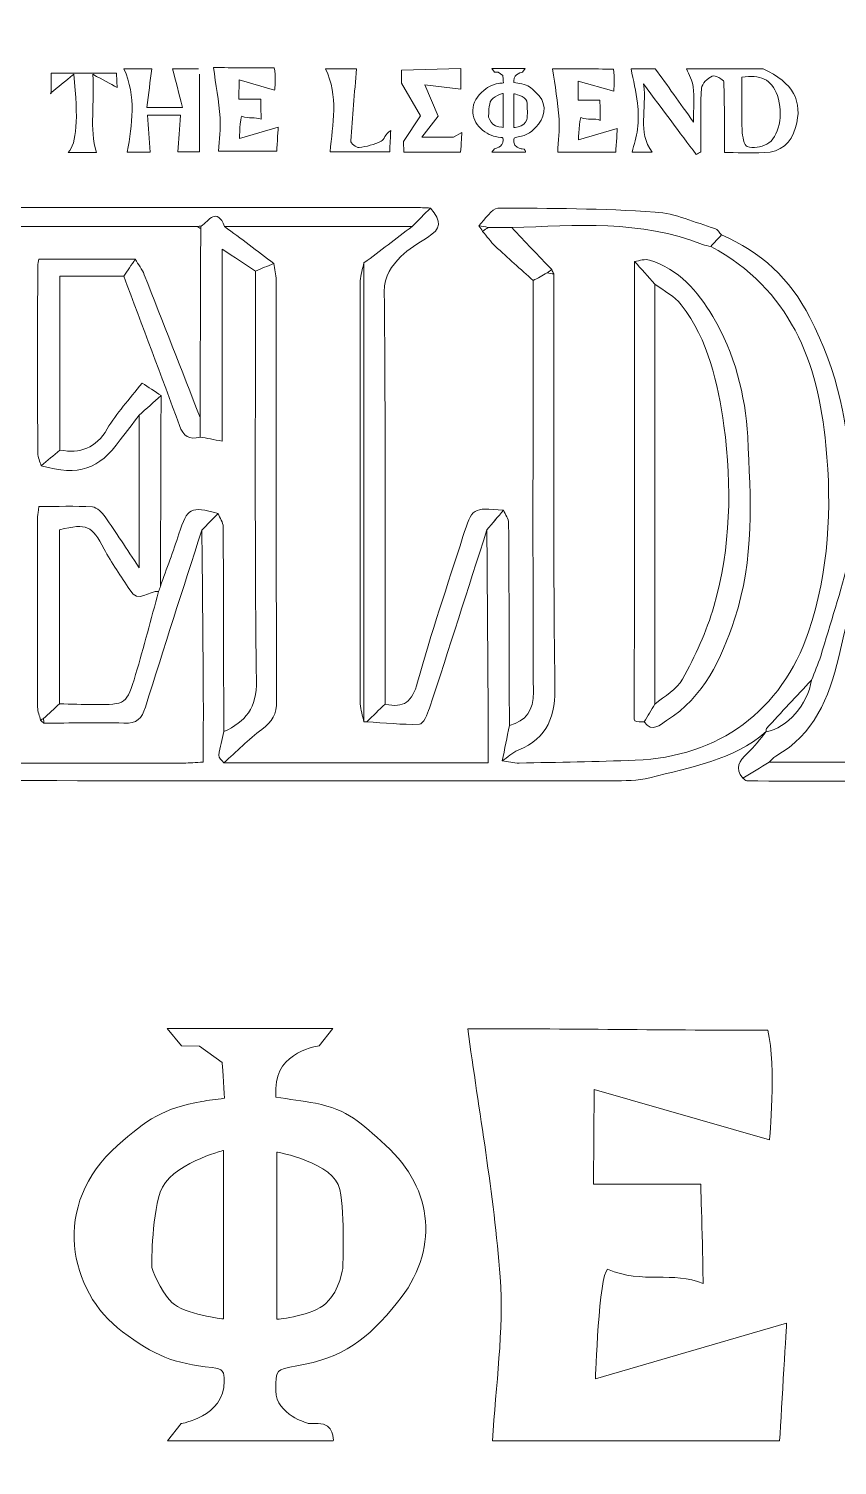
# Model space of a CAD drawing. Header units: inches. Extents: x 0 to 12, y 0 to 12.
# Drawn here: x 10.726 to 11.295, y 2.563 to 3.574 of the extents above; entities that cross this region are included whole.
import ezdxf

# ---------------------------------------------------------------- set-up
doc = ezdxf.new("R2010")
doc.units = ezdxf.units.IN
doc.header["$MEASUREMENT"] = 0

msp = doc.modelspace()

# ---------------------------------------------------------------- linework, layer by layer
at = {"color": 250, "lineweight": 0}
for centre, start, end in [((9.578, 5.3747), 284.1261, 312.9293), ((12.1701, 5.3747), 227.0707, 255.8739)]:
    msp.add_arc(centre, 1.9029, start, end, dxfattribs=at)
at = {"color": 5, "lineweight": 0}
for centre, start, end in [((9.6455, 5.2484), 284.1261, 312.9293), ((12.108, 5.2484), 227.0707, 255.8739)]:
    msp.add_arc(centre, 1.8077, start, end, dxfattribs=at)
at = {"color": 1, "lineweight": 0}
for points, knots in [([(10.7422, 3.5284), (10.7422, 3.5329), (10.7422, 3.5373), (10.7422, 3.5426), (10.7575, 3.5426), (10.7723, 3.5426), (10.7882, 3.5426), (10.7883, 3.5396), (10.7885, 3.5362), (10.7887, 3.5324), (10.7837, 3.5352), (10.7789, 3.5377), (10.7716, 3.5417), (10.7729, 3.5213), (10.7691, 3.5037), (10.7741, 3.4867), (10.7697, 3.4867), (10.7622, 3.4867), (10.7543, 3.4867), (10.7602, 3.4932), (10.7615, 3.5101), (10.7582, 3.5417), (10.7518, 3.5365), (10.7469, 3.5326), (10.742, 3.5286), (10.742, 3.5286), (10.7422, 3.5284), (10.7422, 3.5284)], [0, 0, 0, 0, 1, 1, 1, 2, 2, 2, 3, 3, 3, 4, 4, 4, 5, 5, 5, 6, 6, 6, 7, 7, 7, 8, 8, 8, 9, 9, 9, 9]), ([(10.8467, 3.5418), (10.8467, 3.5407), (10.8467, 3.5396), (10.8467, 3.5385), (10.8467, 3.5203), (10.8467, 3.5039), (10.8467, 3.4871), (10.842, 3.4871), (10.8357, 3.4871), (10.8314, 3.4871), (10.832, 3.4954), (10.8325, 3.5037), (10.8332, 3.5129), (10.8252, 3.5129), (10.8186, 3.5129), (10.8101, 3.5129), (10.8107, 3.5042), (10.8114, 3.4959), (10.812, 3.487), (10.8074, 3.487), (10.8003, 3.487), (10.7958, 3.487), (10.7992, 3.5064), (10.8022, 3.526), (10.7935, 3.5456), (10.8, 3.5456), (10.8065, 3.5456), (10.813, 3.5456), (10.8119, 3.5367), (10.8108, 3.5279), (10.8096, 3.5184), (10.8184, 3.5184), (10.825, 3.5184), (10.8347, 3.5184), (10.8321, 3.5284), (10.8299, 3.537), (10.8277, 3.5456), (10.8338, 3.5456), (10.8399, 3.5456), (10.846, 3.5456)], [0, 0, 0, 0, 1, 1, 1, 2, 2, 2, 3, 3, 3, 4, 4, 4, 5, 5, 5, 6, 6, 6, 7, 7, 7, 8, 8, 8, 9, 9, 9, 10, 10, 10, 11, 11, 11, 12, 12, 12, 13, 13, 13, 13]), ([(10.8993, 3.5462), (10.9006, 3.541), (10.8995, 3.5306), (10.8995, 3.5306), (10.8995, 3.5306), (10.8745, 3.5378), (10.8745, 3.5378), (10.8745, 3.5378), (10.8744, 3.5243), (10.8744, 3.5243), (10.8744, 3.5243), (10.8897, 3.5243), (10.8897, 3.5243), (10.8897, 3.5243), (10.89, 3.5129), (10.89, 3.5101), (10.8858, 3.5119), (10.8815, 3.51), (10.8764, 3.5122), (10.8752, 3.5114), (10.8747, 3.4966), (10.8747, 3.4966), (10.8747, 3.4966), (10.902, 3.5045), (10.902, 3.5045), (10.902, 3.5045), (10.9013, 3.4926), (10.901, 3.4877), (10.8859, 3.4877), (10.8718, 3.4877), (10.86, 3.4877), (10.8605, 3.4956), (10.8617, 3.5034), (10.8611, 3.5111), (10.8602, 3.5229), (10.8581, 3.5347), (10.8565, 3.5464), (10.8695, 3.5464), (10.8862, 3.5462), (10.8993, 3.5462)], [0, 0, 0, 0, 1, 1, 1, 2, 2, 2, 3, 3, 3, 4, 4, 4, 5, 5, 5, 6, 6, 6, 7, 7, 7, 8, 8, 8, 9, 9, 9, 10, 10, 10, 11, 11, 11, 12, 12, 12, 13, 13, 13, 13]), ([(10.9572, 3.5456), (10.9558, 3.5287), (10.9541, 3.5117), (10.9531, 3.4948), (10.953, 3.4933), (10.9571, 3.49), (10.9589, 3.4902), (10.9642, 3.4908), (10.9696, 3.4922), (10.9744, 3.4946), (10.9766, 3.4957), (10.9773, 3.4998), (10.9812, 3.5022), (10.981, 3.4975), (10.9807, 3.4927), (10.9805, 3.4872), (10.9658, 3.4872), (10.9518, 3.4872), (10.9385, 3.4872), (10.9402, 3.5065), (10.9448, 3.5264), (10.9352, 3.5456), (10.9426, 3.5456), (10.9499, 3.5456), (10.9572, 3.5456)], [0, 0, 0, 0, 1, 1, 1, 2, 2, 2, 3, 3, 3, 4, 4, 4, 5, 5, 5, 6, 6, 6, 7, 7, 7, 8, 8, 8, 8]), ([(11.0052, 3.5343), (11.0052, 3.5343), (11.0146, 3.5123), (11.0146, 3.5123), (11.0146, 3.5123), (11.0032, 3.4974), (11.0032, 3.4974), (11.0032, 3.4974), (11.0255, 3.4975), (11.0255, 3.4975), (11.0255, 3.4975), (11.0313, 3.5008), (11.0313, 3.5008), (11.0313, 3.5008), (11.0307, 3.4919), (11.0304, 3.4869), (11.0156, 3.4869), (10.9904, 3.4869), (10.9904, 3.4869), (10.9904, 3.4869), (10.9902, 3.4945), (10.9902, 3.4945), (10.9902, 3.4945), (11.0022, 3.5125), (11.0022, 3.5125), (11.0022, 3.5125), (10.9889, 3.5354), (10.9889, 3.5354), (10.9889, 3.5354), (10.9888, 3.5447), (10.9888, 3.5447), (10.9888, 3.5447), (11.0305, 3.5458), (11.0305, 3.5458), (11.0305, 3.5409), (11.0305, 3.5361), (11.0305, 3.5312), (11.0305, 3.5312), (11.0052, 3.5343), (11.0052, 3.5343)], [0, 0, 0, 0, 1, 1, 1, 2, 2, 2, 3, 3, 3, 4, 4, 4, 5, 5, 5, 6, 6, 6, 7, 7, 7, 8, 8, 8, 9, 9, 9, 10, 10, 10, 11, 11, 11, 12, 12, 12, 13, 13, 13, 13]), ([(11.0759, 3.5457), (11.0759, 3.5457), (11.074, 3.5432), (11.074, 3.5432), (11.074, 3.5432), (11.0677, 3.5424), (11.0678, 3.5371), (11.0678, 3.5367), (11.0678, 3.5364), (11.0678, 3.5359), (11.0697, 3.5356), (11.0716, 3.5353), (11.0734, 3.535), (11.0781, 3.5341), (11.0798, 3.5322), (11.0834, 3.529), (11.0904, 3.5227), (11.091, 3.5139), (11.0851, 3.5066), (11.0808, 3.5013), (11.0774, 3.4987), (11.0708, 3.4976), (11.0678, 3.497), (11.0677, 3.4971), (11.0678, 3.494), (11.0678, 3.4906), (11.0724, 3.4894), (11.0724, 3.4894), (11.0724, 3.4894), (11.0733, 3.4893), (11.0738, 3.4893), (11.0762, 3.4893), (11.076, 3.4869), (11.076, 3.4869), (11.076, 3.4869), (11.0523, 3.4869), (11.0523, 3.4869), (11.0523, 3.4869), (11.0543, 3.4893), (11.0543, 3.4893), (11.0543, 3.4893), (11.0604, 3.4902), (11.0604, 3.4954), (11.0604, 3.4967), (11.0602, 3.4972), (11.0587, 3.4973), (11.0532, 3.4979), (11.0504, 3.499), (11.0459, 3.5024), (11.0382, 3.5082), (11.0356, 3.5205), (11.0452, 3.529), (11.0493, 3.5326), (11.0518, 3.5343), (11.0572, 3.5353), (11.0582, 3.5354), (11.0592, 3.5355), (11.0605, 3.5357), (11.0604, 3.5374), (11.0601, 3.5408), (11.0601, 3.5408), (11.0601, 3.5408), (11.0569, 3.5431), (11.0569, 3.5431), (11.0569, 3.5431), (11.0543, 3.5432), (11.0543, 3.5432), (11.0543, 3.5432), (11.0523, 3.5457), (11.0523, 3.5457), (11.0523, 3.5457), (11.0759, 3.5457), (11.0759, 3.5457)], [0, 0, 0, 0, 1, 1, 1, 2, 2, 2, 3, 3, 3, 4, 4, 4, 5, 5, 5, 6, 6, 6, 7, 7, 7, 8, 8, 8, 9, 9, 9, 10, 10, 10, 11, 11, 11, 12, 12, 12, 13, 13, 13, 14, 14, 14, 15, 15, 15, 16, 16, 16, 17, 17, 17, 18, 18, 18, 19, 19, 19, 20, 20, 20, 21, 21, 21, 22, 22, 22, 23, 23, 23, 24, 24, 24, 24]), ([(11.1379, 3.5454), (11.1392, 3.5401), (11.1381, 3.5298), (11.1381, 3.5298), (11.1381, 3.5298), (11.1131, 3.5369), (11.1131, 3.5369), (11.1131, 3.5369), (11.113, 3.5235), (11.113, 3.5235), (11.113, 3.5235), (11.1284, 3.5235), (11.1284, 3.5235), (11.1284, 3.5235), (11.1287, 3.512), (11.1287, 3.5093), (11.1244, 3.5111), (11.1201, 3.5092), (11.1151, 3.5113), (11.1138, 3.5106), (11.1133, 3.4957), (11.1133, 3.4957), (11.1133, 3.4957), (11.1406, 3.5036), (11.1406, 3.5036), (11.1406, 3.5036), (11.1399, 3.4918), (11.1396, 3.4868), (11.1245, 3.4868), (11.1104, 3.4868), (11.0987, 3.4868), (11.0991, 3.4948), (11.1003, 3.5026), (11.0997, 3.5102), (11.0989, 3.5221), (11.0967, 3.5338), (11.0951, 3.5456), (11.1082, 3.5456), (11.1248, 3.5454), (11.1379, 3.5454)], [0, 0, 0, 0, 1, 1, 1, 2, 2, 2, 3, 3, 3, 4, 4, 4, 5, 5, 5, 6, 6, 6, 7, 7, 7, 8, 8, 8, 9, 9, 9, 10, 10, 10, 11, 11, 11, 12, 12, 12, 13, 13, 13, 13]), ([(11.2432, 3.5456), (11.2646, 3.5355), (11.2715, 3.523), (11.2661, 3.5042), (11.2629, 3.4932), (11.2557, 3.4869), (11.2441, 3.4866), (11.2339, 3.4864), (11.2238, 3.4866), (11.216, 3.4866), (11.216, 3.5034), (11.2162, 3.5199), (11.2156, 3.5364), (11.2155, 3.538), (11.2093, 3.5413), (11.2075, 3.5404), (11.2042, 3.5389), (11.2002, 3.5351), (11.1999, 3.5319), (11.1989, 3.5214), (11.1995, 3.5107), (11.1995, 3.5002), (11.1995, 3.4958), (11.1995, 3.4914), (11.1995, 3.4871), (11.1984, 3.4865), (11.1973, 3.4859), (11.1961, 3.4853), (11.1846, 3.5008), (11.173, 3.5163), (11.1591, 3.5349), (11.1618, 3.5168), (11.1544, 3.5011), (11.1653, 3.4869), (11.1605, 3.4869), (11.1549, 3.4869), (11.1511, 3.4869), (11.1524, 3.4923), (11.1543, 3.4976), (11.1549, 3.5031), (11.1555, 3.5091), (11.1556, 3.5154), (11.1549, 3.5214), (11.1539, 3.5295), (11.1519, 3.5375), (11.1503, 3.5456), (11.156, 3.5456), (11.1617, 3.5456), (11.1674, 3.5456), (11.1759, 3.5337), (11.1844, 3.5219), (11.1943, 3.5081), (11.1943, 3.5178), (11.1949, 3.5254), (11.1941, 3.5328), (11.1936, 3.5372), (11.191, 3.5413), (11.1894, 3.5456), (11.2073, 3.5456), (11.2252, 3.5456), (11.2432, 3.5456)], [0, 0, 0, 0, 1, 1, 1, 2, 2, 2, 3, 3, 3, 4, 4, 4, 5, 5, 5, 6, 6, 6, 7, 7, 7, 8, 8, 8, 9, 9, 9, 10, 10, 10, 11, 11, 11, 12, 12, 12, 13, 13, 13, 14, 14, 14, 15, 15, 15, 16, 16, 16, 17, 17, 17, 18, 18, 18, 19, 19, 19, 20, 20, 20, 20]), ([(11.2284, 3.5397), (11.2284, 3.527), (11.2281, 3.5145), (11.2285, 3.5021), (11.2287, 3.4981), (11.2298, 3.4917), (11.2321, 3.4909), (11.2361, 3.4895), (11.2419, 3.4904), (11.2458, 3.4925), (11.2546, 3.4971), (11.2577, 3.5136), (11.2533, 3.5268), (11.2493, 3.5384), (11.241, 3.5417), (11.2284, 3.5397)], [0, 0, 0, 0, 1, 1, 1, 2, 2, 2, 3, 3, 3, 4, 4, 4, 5, 5, 5, 5]), ([(10.742, 3.5286), (10.742, 3.5286), (10.7417, 3.5279), (10.7417, 3.5279), (10.7417, 3.5279), (10.7422, 3.5284), (10.7422, 3.5284), (10.7422, 3.5284), (10.742, 3.5286), (10.742, 3.5286)], [0, 0, 0, 0, 1, 1, 1, 2, 2, 2, 3, 3, 3, 3]), ([(11.0603, 3.5283), (11.0603, 3.5283), (11.0526, 3.5263), (11.0513, 3.5223), (11.05, 3.5183), (11.0501, 3.5116), (11.0501, 3.5116), (11.0501, 3.5116), (11.0512, 3.5083), (11.053, 3.5066), (11.0547, 3.5049), (11.0603, 3.5043), (11.0603, 3.5043), (11.0603, 3.5043), (11.0603, 3.5283), (11.0603, 3.5283)], [0, 0, 0, 0, 1, 1, 1, 2, 2, 2, 3, 3, 3, 4, 4, 4, 5, 5, 5, 5]), ([(11.0679, 3.5042), (11.0683, 3.5042), (11.0729, 3.5047), (11.0749, 3.5065), (11.077, 3.5083), (11.0773, 3.5116), (11.0773, 3.5116), (11.0773, 3.5116), (11.0776, 3.5189), (11.0769, 3.5227), (11.0761, 3.5265), (11.0679, 3.528), (11.0679, 3.528), (11.0679, 3.528), (11.0679, 3.5152), (11.0679, 3.5042)], [0, 0, 0, 0, 1, 1, 1, 2, 2, 2, 3, 3, 3, 4, 4, 4, 5, 5, 5, 5])]:
    msp.add_open_spline(points, degree=3, knots=knots, dxfattribs=at)
at = {"color": 5, "lineweight": 0}
for points, knots in [([(11.0091, 3.4476), (11.0049, 3.4433), (11.0006, 3.439), (10.9964, 3.4347), (10.9523, 3.4347), (10.9083, 3.4347), (10.8643, 3.4347), (10.8589, 3.4483), (10.8533, 3.4389), (10.8478, 3.4348), (10.8468, 3.4348), (10.8459, 3.4347), (10.8449, 3.4347), (10.7789, 3.4347), (10.7129, 3.4347), (10.647, 3.4347), (10.646, 3.4347), (10.645, 3.4347), (10.6441, 3.4347), (10.6411, 3.4359), (10.6382, 3.4371), (10.6345, 3.4387), (10.6368, 3.4421), (10.6387, 3.445), (10.6406, 3.448), (10.7598, 3.448), (10.879, 3.448), (10.9981, 3.448), (11.0018, 3.448), (11.0055, 3.4477), (11.0091, 3.4476)], [0, 0, 0, 0, 1, 1, 1, 2, 2, 2, 3, 3, 3, 4, 4, 4, 5, 5, 5, 6, 6, 6, 7, 7, 7, 8, 8, 8, 9, 9, 9, 10, 10, 10, 10]), ([(10.8989, 3.4086), (10.8946, 3.4068), (10.8903, 3.405), (10.886, 3.4032), (10.8787, 3.4081), (10.8714, 3.4129), (10.8626, 3.4187), (10.8626, 3.373), (10.8626, 3.3289), (10.8626, 3.2835), (10.8567, 3.2847), (10.8519, 3.2856), (10.847, 3.2865), (10.8471, 3.2911), (10.8471, 3.2956), (10.8471, 3.3002), (10.8472, 3.3445), (10.8473, 3.3888), (10.8475, 3.4331), (10.8476, 3.4336), (10.8477, 3.4342), (10.8478, 3.4348), (10.8533, 3.4389), (10.8589, 3.4483), (10.8643, 3.4347), (10.8758, 3.426), (10.8874, 3.4173), (10.8989, 3.4086)], [0, 0, 0, 0, 1, 1, 1, 2, 2, 2, 3, 3, 3, 4, 4, 4, 5, 5, 5, 6, 6, 6, 7, 7, 7, 8, 8, 8, 9, 9, 9, 9]), ([(11.0091, 3.4476), (11.0173, 3.4377), (11.0168, 3.4334), (11.007, 3.4268), (11.0006, 3.4226), (10.9935, 3.4189), (10.9883, 3.4135), (10.9819, 3.4068), (10.9766, 3.4002), (10.9767, 3.3887), (10.9776, 3.292), (10.9773, 3.1953), (10.9774, 3.0986), (10.973, 3.0945), (10.9687, 3.0904), (10.9643, 3.0862), (10.9637, 3.0862), (10.963, 3.0862), (10.9624, 3.0862), (10.9624, 3.1938), (10.9624, 3.3014), (10.9624, 3.409), (10.9737, 3.4175), (10.985, 3.4261), (10.9964, 3.4347), (11.0006, 3.439), (11.0049, 3.4433), (11.0091, 3.4476)], [0, 0, 0, 0, 1, 1, 1, 2, 2, 2, 3, 3, 3, 4, 4, 4, 5, 5, 5, 6, 6, 6, 7, 7, 7, 8, 8, 8, 9, 9, 9, 9]), ([(11.214, 3.4287), (11.2115, 3.426), (11.209, 3.4233), (11.2065, 3.4206), (11.2045, 3.421), (11.2025, 3.4212), (11.2006, 3.422), (11.157, 3.4393), (11.1116, 3.4355), (11.0664, 3.4338), (11.0609, 3.4339), (11.0554, 3.434), (11.0498, 3.434), (11.0477, 3.4344), (11.0455, 3.4348), (11.0433, 3.4352), (11.0477, 3.4395), (11.0521, 3.4474), (11.0565, 3.4474), (11.0934, 3.4476), (11.1305, 3.4472), (11.1673, 3.4448), (11.1815, 3.4439), (11.1954, 3.4374), (11.2093, 3.4331), (11.2112, 3.4326), (11.2125, 3.4302), (11.214, 3.4287)], [0, 0, 0, 0, 1, 1, 1, 2, 2, 2, 3, 3, 3, 4, 4, 4, 5, 5, 5, 6, 6, 6, 7, 7, 7, 8, 8, 8, 9, 9, 9, 9]), ([(11.0945, 3.4043), (11.0851, 3.4141), (11.0757, 3.4239), (11.0664, 3.4338), (11.1116, 3.4355), (11.157, 3.4393), (11.2006, 3.422), (11.2025, 3.4212), (11.2045, 3.421), (11.2065, 3.4206), (11.2622, 3.3905), (11.2819, 3.34), (11.2875, 3.2806), (11.2917, 3.236), (11.2897, 3.1921), (11.2752, 3.1495), (11.2564, 3.094), (11.212, 3.0613), (11.1533, 3.0591), (11.1261, 3.0581), (11.0989, 3.0576), (11.0716, 3.0571), (11.0677, 3.057), (11.0637, 3.0581), (11.0597, 3.0586), (11.0634, 3.0611), (11.0667, 3.0645), (11.0708, 3.0661), (11.0921, 3.0749), (11.0972, 3.0902), (11.0968, 3.1129), (11.0953, 3.209), (11.0961, 3.3051), (11.096, 3.4012), (11.0955, 3.4022), (11.095, 3.4032), (11.0945, 3.4043)], [0, 0, 0, 0, 1, 1, 1, 2, 2, 2, 3, 3, 3, 4, 4, 4, 5, 5, 5, 6, 6, 6, 7, 7, 7, 8, 8, 8, 9, 9, 9, 10, 10, 10, 11, 11, 11, 12, 12, 12, 12]), ([(11.214, 3.4287), (11.2418, 3.4168), (11.2621, 3.3979), (11.2762, 3.3705), (11.2956, 3.333), (11.3044, 3.2937), (11.3044, 3.252), (11.3044, 3.2433), (11.303, 3.2345), (11.3022, 3.2258), (11.3028, 3.2175), (11.3055, 3.2086), (11.3036, 3.2009), (11.298, 3.1778), (11.2907, 3.1551), (11.2838, 3.1324), (11.282, 3.1266), (11.2795, 3.1211), (11.2773, 3.1155), (11.2667, 3.1042), (11.2561, 3.0928), (11.2456, 3.0813), (11.2452, 3.0809), (11.2455, 3.0798), (11.2454, 3.079), (11.2454, 3.079), (11.2455, 3.0792), (11.2455, 3.0792), (11.222, 3.0588), (11.192, 3.0543), (11.1635, 3.0467), (11.1551, 3.0444), (11.1458, 3.0447), (11.1368, 3.0447), (10.9825, 3.0446), (10.8282, 3.0444), (10.6739, 3.0449), (10.662, 3.0449), (10.6574, 3.0405), (10.6544, 3.0298), (10.6474, 3.005), (10.6391, 2.9805), (10.6319, 2.9558), (10.6294, 2.9472), (10.6258, 2.9437), (10.6161, 2.9438), (10.4932, 2.944), (10.3702, 2.9439), (10.2473, 2.9434), (10.2357, 2.9434), (10.2313, 2.9482), (10.2311, 2.9588), (10.2365, 2.9583), (10.2419, 2.9579), (10.2473, 2.9574), (10.2526, 2.9572), (10.2579, 2.9567), (10.2632, 2.9567), (10.3522, 2.9567), (10.4412, 2.9567), (10.5303, 2.9567), (10.5551, 2.9567), (10.5799, 2.9564), (10.6046, 2.9569), (10.6087, 2.957), (10.6151, 2.9595), (10.6162, 2.9624), (10.6271, 2.9934), (10.6372, 3.0246), (10.6476, 3.0558), (10.6524, 3.0562), (10.6572, 3.057), (10.6621, 3.0571), (10.7198, 3.0571), (10.7776, 3.0571), (10.8354, 3.0571), (10.8397, 3.0571), (10.844, 3.0575), (10.8493, 3.0577), (10.8493, 3.0764), (10.8494, 3.0938), (10.8493, 3.1112), (10.849, 3.1478), (10.8487, 3.1844), (10.8483, 3.2209), (10.8521, 3.2249), (10.8559, 3.2288), (10.8597, 3.2327), (10.8609, 3.2296), (10.8633, 3.2265), (10.8633, 3.2234), (10.8636, 3.1753), (10.8636, 3.1273), (10.8637, 3.0792), (10.8625, 3.0737), (10.8609, 3.0682), (10.8603, 3.0626), (10.8601, 3.0609), (10.8625, 3.059), (10.8637, 3.0572), (10.9254, 3.0572), (10.9871, 3.0572), (11.0498, 3.0572), (11.0498, 3.0691), (11.0499, 3.0792), (11.0498, 3.0893), (11.0495, 3.1333), (11.0492, 3.1772), (11.0489, 3.2212), (11.0528, 3.2258), (11.0567, 3.2304), (11.0606, 3.2351), (11.0619, 3.232), (11.0642, 3.2289), (11.0642, 3.2258), (11.0645, 3.1783), (11.0646, 3.1309), (11.0647, 3.0835), (11.063, 3.0752), (11.0614, 3.0669), (11.0597, 3.0586), (11.0637, 3.0581), (11.0677, 3.057), (11.0716, 3.0571), (11.0989, 3.0576), (11.1261, 3.0581), (11.1533, 3.0591), (11.212, 3.0613), (11.2564, 3.094), (11.2752, 3.1495), (11.2897, 3.1921), (11.2917, 3.236), (11.2875, 3.2806), (11.2819, 3.34), (11.2622, 3.3905), (11.2065, 3.4206), (11.209, 3.4233), (11.2115, 3.426), (11.214, 3.4287)], [0, 0, 0, 0, 1, 1, 1, 2, 2, 2, 3, 3, 3, 4, 4, 4, 5, 5, 5, 6, 6, 6, 7, 7, 7, 8, 8, 8, 9, 9, 9, 10, 10, 10, 11, 11, 11, 12, 12, 12, 13, 13, 13, 14, 14, 14, 15, 15, 15, 16, 16, 16, 17, 17, 17, 18, 18, 18, 19, 19, 19, 20, 20, 20, 21, 21, 21, 22, 22, 22, 23, 23, 23, 24, 24, 24, 25, 25, 25, 26, 26, 26, 27, 27, 27, 28, 28, 28, 29, 29, 29, 30, 30, 30, 31, 31, 31, 32, 32, 32, 33, 33, 33, 34, 34, 34, 35, 35, 35, 36, 36, 36, 37, 37, 37, 38, 38, 38, 39, 39, 39, 40, 40, 40, 41, 41, 41, 42, 42, 42, 43, 43, 43, 44, 44, 44, 45, 45, 45, 46, 46, 46, 46]), ([(10.647, 3.4347), (10.7129, 3.4347), (10.7789, 3.4347), (10.8449, 3.4347), (10.8458, 3.4341), (10.8466, 3.4336), (10.8475, 3.4331), (10.8473, 3.3888), (10.8472, 3.3445), (10.8471, 3.3002), (10.834, 3.3337), (10.821, 3.3672), (10.8078, 3.4007), (10.8063, 3.4046), (10.8036, 3.4079), (10.8014, 3.4116), (10.779, 3.4116), (10.7566, 3.4116), (10.7335, 3.4116), (10.7333, 3.4102), (10.7328, 3.4083), (10.7328, 3.4064), (10.7327, 3.3626), (10.7327, 3.3189), (10.7328, 3.2752), (10.7328, 3.2721), (10.7344, 3.2692), (10.7352, 3.2662), (10.7622, 3.259), (10.7755, 3.2634), (10.7909, 3.2845), (10.7953, 3.2904), (10.7998, 3.2961), (10.8042, 3.3019), (10.8042, 3.2671), (10.8042, 3.2322), (10.8042, 3.1945), (10.7951, 3.2082), (10.7879, 3.2194), (10.7802, 3.2303), (10.7781, 3.2333), (10.7745, 3.2371), (10.7714, 3.2373), (10.759, 3.2381), (10.7465, 3.2376), (10.7336, 3.2376), (10.7332, 3.2343), (10.7327, 3.2323), (10.7327, 3.2304), (10.7327, 3.1857), (10.7326, 3.1411), (10.7327, 3.0964), (10.7328, 3.0933), (10.7341, 3.0903), (10.7348, 3.0872), (10.7356, 3.0865), (10.7364, 3.0858), (10.7372, 3.0851), (10.756, 3.0852), (10.7747, 3.0859), (10.7934, 3.0852), (10.8027, 3.0848), (10.806, 3.0883), (10.8086, 3.0965), (10.8215, 3.1381), (10.835, 3.1795), (10.8483, 3.2209), (10.8487, 3.1844), (10.849, 3.1478), (10.8493, 3.1112), (10.8494, 3.0938), (10.8493, 3.0764), (10.8493, 3.0577), (10.844, 3.0575), (10.8397, 3.0571), (10.8354, 3.0571), (10.7776, 3.0571), (10.7198, 3.0571), (10.6621, 3.0571), (10.6572, 3.057), (10.6524, 3.0562), (10.6476, 3.0558), (10.6476, 3.0558), (10.6469, 3.0567), (10.6469, 3.0567), (10.6518, 3.0615), (10.6561, 3.0672), (10.6619, 3.0706), (10.6713, 3.0763), (10.6747, 3.0834), (10.6747, 3.0945), (10.6743, 3.1933), (10.6744, 3.292), (10.6744, 3.3908), (10.6744, 3.3952), (10.674, 3.3997), (10.6738, 3.4041), (10.6647, 3.4137), (10.6557, 3.4232), (10.6466, 3.4327), (10.6468, 3.4333), (10.6469, 3.434), (10.647, 3.4347)], [0, 0, 0, 0, 1, 1, 1, 2, 2, 2, 3, 3, 3, 4, 4, 4, 5, 5, 5, 6, 6, 6, 7, 7, 7, 8, 8, 8, 9, 9, 9, 10, 10, 10, 11, 11, 11, 12, 12, 12, 13, 13, 13, 14, 14, 14, 15, 15, 15, 16, 16, 16, 17, 17, 17, 18, 18, 18, 19, 19, 19, 20, 20, 20, 21, 21, 21, 22, 22, 22, 23, 23, 23, 24, 24, 24, 25, 25, 25, 26, 26, 26, 27, 27, 27, 28, 28, 28, 29, 29, 29, 30, 30, 30, 31, 31, 31, 32, 32, 32, 33, 33, 33, 34, 34, 34, 34]), ([(10.8478, 3.4348), (10.8477, 3.4342), (10.8476, 3.4336), (10.8475, 3.4331), (10.8466, 3.4336), (10.8458, 3.4341), (10.8449, 3.4347), (10.8459, 3.4347), (10.8468, 3.4348), (10.8478, 3.4348)], [0, 0, 0, 0, 1, 1, 1, 2, 2, 2, 3, 3, 3, 3]), ([(10.9643, 3.0862), (10.9767, 3.0854), (10.9891, 3.0839), (11.0014, 3.0844), (11.004, 3.0845), (11.0071, 3.0915), (11.0085, 3.0958), (11.0222, 3.1375), (11.0355, 3.1794), (11.0489, 3.2212), (11.0492, 3.1772), (11.0495, 3.1333), (11.0498, 3.0893), (11.0499, 3.0792), (11.0498, 3.0691), (11.0498, 3.0572), (10.9871, 3.0572), (10.9254, 3.0572), (10.8637, 3.0572), (10.8726, 3.0651), (10.881, 3.0737), (10.8906, 3.0808), (10.8978, 3.0861), (10.9009, 3.0915), (10.9009, 3.1008), (10.9005, 3.1995), (10.9007, 3.2982), (10.9006, 3.3969), (10.9006, 3.4008), (10.8995, 3.4047), (10.8989, 3.4086), (10.8874, 3.4173), (10.8758, 3.426), (10.8643, 3.4347), (10.9083, 3.4347), (10.9523, 3.4347), (10.9964, 3.4347), (10.985, 3.4261), (10.9737, 3.4175), (10.9624, 3.409), (10.9615, 3.4048), (10.9598, 3.4006), (10.9598, 3.3964), (10.9596, 3.2972), (10.9596, 3.1979), (10.9598, 3.0987), (10.9598, 3.0945), (10.9615, 3.0903), (10.9624, 3.0862), (10.963, 3.0862), (10.9637, 3.0862), (10.9643, 3.0862)], [0, 0, 0, 0, 1, 1, 1, 2, 2, 2, 3, 3, 3, 4, 4, 4, 5, 5, 5, 6, 6, 6, 7, 7, 7, 8, 8, 8, 9, 9, 9, 10, 10, 10, 11, 11, 11, 12, 12, 12, 13, 13, 13, 14, 14, 14, 15, 15, 15, 16, 16, 16, 17, 17, 17, 17]), ([(11.0498, 3.434), (11.0485, 3.4331), (11.0472, 3.4322), (11.0459, 3.4312), (11.0451, 3.4326), (11.0442, 3.4339), (11.0433, 3.4352), (11.0455, 3.4348), (11.0477, 3.4344), (11.0498, 3.434)], [0, 0, 0, 0, 1, 1, 1, 2, 2, 2, 3, 3, 3, 3]), ([(11.0498, 3.434), (11.0554, 3.434), (11.0609, 3.4339), (11.0664, 3.4338), (11.0757, 3.4239), (11.0851, 3.4141), (11.0945, 3.4043), (11.0934, 3.4035), (11.0923, 3.4027), (11.0912, 3.4019), (11.0879, 3.4001), (11.0847, 3.3983), (11.0815, 3.3966), (11.0726, 3.4046), (11.0636, 3.4125), (11.0548, 3.4207), (11.0515, 3.4239), (11.0489, 3.4277), (11.0459, 3.4312), (11.0472, 3.4322), (11.0485, 3.4331), (11.0498, 3.434)], [0, 0, 0, 0, 1, 1, 1, 2, 2, 2, 3, 3, 3, 4, 4, 4, 5, 5, 5, 6, 6, 6, 7, 7, 7, 7]), ([(11.3611, 3.4036), (11.3519, 3.4143), (11.3427, 3.425), (11.3335, 3.4357), (11.3624, 3.4359), (11.3914, 3.4362), (11.4203, 3.4364), (11.434, 3.3771), (11.4477, 3.3178), (11.4615, 3.2585), (11.4736, 3.2059), (11.4854, 3.1532), (11.4983, 3.1008), (11.5001, 3.0933), (11.5061, 3.0864), (11.5114, 3.0803), (11.5179, 3.0728), (11.5258, 3.0664), (11.5355, 3.0573), (11.4913, 3.0573), (11.4501, 3.0573), (11.4088, 3.0573), (11.4146, 3.0639), (11.4209, 3.0701), (11.4259, 3.0773), (11.4288, 3.0814), (11.4317, 3.0874), (11.431, 3.0919), (11.4268, 3.118), (11.4216, 3.1438), (11.4164, 3.1697), (11.4158, 3.1725), (11.4133, 3.1749), (11.4117, 3.1775), (11.41, 3.1796), (11.4083, 3.1835), (11.4065, 3.1835), (11.3874, 3.1839), (11.3682, 3.1841), (11.3492, 3.1834), (11.3463, 3.1833), (11.3419, 3.1786), (11.3411, 3.1754), (11.3341, 3.1475), (11.3275, 3.1195), (11.3214, 3.0914), (11.3206, 3.0876), (11.3225, 3.082), (11.3251, 3.0791), (11.3313, 3.0723), (11.3387, 3.0666), (11.3485, 3.0578), (11.3125, 3.0578), (11.2801, 3.0578), (11.2476, 3.0578), (11.2491, 3.0592), (11.2504, 3.0609), (11.2521, 3.0619), (11.2792, 3.0774), (11.2895, 3.1024), (11.2965, 3.1318), (11.3172, 3.219), (11.3403, 3.3055), (11.3623, 3.3924), (11.3631, 3.3958), (11.3615, 3.3999), (11.3611, 3.4036)], [0, 0, 0, 0, 1, 1, 1, 2, 2, 2, 3, 3, 3, 4, 4, 4, 5, 5, 5, 6, 6, 6, 7, 7, 7, 8, 8, 8, 9, 9, 9, 10, 10, 10, 11, 11, 11, 12, 12, 12, 13, 13, 13, 14, 14, 14, 15, 15, 15, 16, 16, 16, 17, 17, 17, 18, 18, 18, 19, 19, 19, 20, 20, 20, 21, 21, 21, 22, 22, 22, 22]), ([(10.7933, 3.3996), (10.7788, 3.3996), (10.7642, 3.3996), (10.7484, 3.3996), (10.7484, 3.3582), (10.7484, 3.3178), (10.7484, 3.2773), (10.744, 3.2736), (10.7396, 3.2699), (10.7352, 3.2662), (10.7344, 3.2692), (10.7328, 3.2721), (10.7328, 3.2752), (10.7327, 3.3189), (10.7327, 3.3626), (10.7328, 3.4064), (10.7328, 3.4083), (10.7333, 3.4102), (10.7335, 3.4116), (10.7566, 3.4116), (10.779, 3.4116), (10.8014, 3.4116), (10.7987, 3.4076), (10.796, 3.4036), (10.7933, 3.3996)], [0, 0, 0, 0, 1, 1, 1, 2, 2, 2, 3, 3, 3, 4, 4, 4, 5, 5, 5, 6, 6, 6, 7, 7, 7, 8, 8, 8, 8]), ([(10.7933, 3.3996), (10.796, 3.4036), (10.7987, 3.4076), (10.8014, 3.4116), (10.8036, 3.4079), (10.8063, 3.4046), (10.8078, 3.4007), (10.821, 3.3672), (10.834, 3.3337), (10.8471, 3.3002), (10.8471, 3.2956), (10.8471, 3.2911), (10.847, 3.2865), (10.8394, 3.2842), (10.8353, 3.287), (10.8325, 3.2947), (10.8198, 3.3298), (10.8064, 3.3646), (10.7933, 3.3996)], [0, 0, 0, 0, 1, 1, 1, 2, 2, 2, 3, 3, 3, 4, 4, 4, 5, 5, 5, 6, 6, 6, 6]), ([(10.8637, 3.0792), (10.8791, 3.0862), (10.887, 3.0958), (10.8867, 3.1151), (10.8854, 3.2112), (10.8861, 3.3072), (10.886, 3.4032), (10.8903, 3.405), (10.8946, 3.4068), (10.8989, 3.4086), (10.8995, 3.4047), (10.9006, 3.4008), (10.9006, 3.3969), (10.9007, 3.2982), (10.9005, 3.1995), (10.9009, 3.1008), (10.9009, 3.0915), (10.8978, 3.0861), (10.8906, 3.0808), (10.881, 3.0737), (10.8726, 3.0651), (10.8637, 3.0572), (10.8625, 3.059), (10.8601, 3.0609), (10.8603, 3.0626), (10.8609, 3.0682), (10.8625, 3.0737), (10.8637, 3.0792)], [0, 0, 0, 0, 1, 1, 1, 2, 2, 2, 3, 3, 3, 4, 4, 4, 5, 5, 5, 6, 6, 6, 7, 7, 7, 8, 8, 8, 9, 9, 9, 9]), ([(10.9624, 3.0862), (10.9615, 3.0903), (10.9598, 3.0945), (10.9598, 3.0987), (10.9596, 3.1979), (10.9596, 3.2972), (10.9598, 3.3964), (10.9598, 3.4006), (10.9615, 3.4048), (10.9624, 3.409), (10.9624, 3.3014), (10.9624, 3.1938), (10.9624, 3.0862)], [0, 0, 0, 0, 1, 1, 1, 2, 2, 2, 3, 3, 3, 4, 4, 4, 4]), ([(11.1595, 3.086), (11.1653, 3.0782), (11.1708, 3.0841), (11.1753, 3.087), (11.2018, 3.1036), (11.2138, 3.1302), (11.2232, 3.1584), (11.2371, 3.2003), (11.2346, 3.2436), (11.2324, 3.2866), (11.2308, 3.3162), (11.2233, 3.3453), (11.2078, 3.3714), (11.1971, 3.3892), (11.184, 3.4045), (11.1633, 3.411), (11.1602, 3.412), (11.1564, 3.4105), (11.1528, 3.4101), (11.1528, 3.3043), (11.1527, 3.1986), (11.1526, 3.0928), (11.1526, 3.0908), (11.152, 3.0877), (11.153, 3.0869), (11.1546, 3.0858), (11.1573, 3.0862), (11.1595, 3.086)], [0, 0, 0, 0, 1, 1, 1, 2, 2, 2, 3, 3, 3, 4, 4, 4, 5, 5, 5, 6, 6, 6, 7, 7, 7, 8, 8, 8, 9, 9, 9, 9]), ([(11.1671, 3.0985), (11.1646, 3.0943), (11.1621, 3.0902), (11.1595, 3.086), (11.1573, 3.0862), (11.1546, 3.0858), (11.153, 3.0869), (11.152, 3.0877), (11.1526, 3.0908), (11.1526, 3.0928), (11.1527, 3.1986), (11.1528, 3.3043), (11.1528, 3.4101), (11.1576, 3.4048), (11.1623, 3.3994), (11.1671, 3.3941), (11.1671, 3.2956), (11.1671, 3.197), (11.1671, 3.0985)], [0, 0, 0, 0, 1, 1, 1, 2, 2, 2, 3, 3, 3, 4, 4, 4, 5, 5, 5, 6, 6, 6, 6]), ([(11.1528, 3.4101), (11.1564, 3.4105), (11.1602, 3.412), (11.1633, 3.411), (11.184, 3.4045), (11.1971, 3.3892), (11.2078, 3.3714), (11.2233, 3.3453), (11.2308, 3.3162), (11.2324, 3.2866), (11.2346, 3.2436), (11.2371, 3.2003), (11.2232, 3.1584), (11.2138, 3.1302), (11.2018, 3.1036), (11.1753, 3.087), (11.1708, 3.0841), (11.1653, 3.0782), (11.1595, 3.086), (11.1621, 3.0902), (11.1646, 3.0943), (11.1671, 3.0985), (11.1738, 3.1043), (11.1827, 3.1088), (11.1866, 3.1161), (11.1953, 3.1324), (11.2035, 3.1495), (11.2086, 3.1673), (11.2205, 3.2089), (11.2215, 3.2516), (11.2157, 3.2943), (11.2115, 3.3246), (11.2048, 3.3545), (11.1857, 3.3796), (11.181, 3.3856), (11.1734, 3.3893), (11.1671, 3.3941), (11.1623, 3.3994), (11.1576, 3.4048), (11.1528, 3.4101)], [0, 0, 0, 0, 1, 1, 1, 2, 2, 2, 3, 3, 3, 4, 4, 4, 5, 5, 5, 6, 6, 6, 7, 7, 7, 8, 8, 8, 9, 9, 9, 10, 10, 10, 11, 11, 11, 12, 12, 12, 13, 13, 13, 13]), ([(11.0597, 3.0586), (11.0614, 3.0669), (11.063, 3.0752), (11.0647, 3.0835), (11.0765, 3.087), (11.0817, 3.0938), (11.0816, 3.1073), (11.0811, 3.2037), (11.0814, 3.3001), (11.0815, 3.3966), (11.0847, 3.3983), (11.0879, 3.4001), (11.0912, 3.4019), (11.0928, 3.4017), (11.0944, 3.4014), (11.096, 3.4012), (11.0961, 3.3051), (11.0953, 3.209), (11.0968, 3.1129), (11.0972, 3.0902), (11.0921, 3.0749), (11.0708, 3.0661), (11.0667, 3.0645), (11.0634, 3.0611), (11.0597, 3.0586)], [0, 0, 0, 0, 1, 1, 1, 2, 2, 2, 3, 3, 3, 4, 4, 4, 5, 5, 5, 6, 6, 6, 7, 7, 7, 8, 8, 8, 8]), ([(11.0945, 3.4043), (11.095, 3.4032), (11.0955, 3.4022), (11.096, 3.4012), (11.0944, 3.4014), (11.0928, 3.4017), (11.0912, 3.4019), (11.0923, 3.4027), (11.0934, 3.4035), (11.0945, 3.4043)], [0, 0, 0, 0, 1, 1, 1, 2, 2, 2, 3, 3, 3, 3]), ([(11.2773, 3.1155), (11.2795, 3.1211), (11.282, 3.1266), (11.2838, 3.1324), (11.2907, 3.1551), (11.298, 3.1778), (11.3036, 3.2009), (11.3055, 3.2086), (11.3028, 3.2175), (11.3022, 3.2258), (11.3043, 3.2288), (11.3075, 3.2315), (11.3083, 3.2348), (11.3225, 3.291), (11.3363, 3.3472), (11.3503, 3.4034), (11.3539, 3.4035), (11.3575, 3.4035), (11.3611, 3.4036), (11.3615, 3.3999), (11.3631, 3.3958), (11.3623, 3.3924), (11.3403, 3.3055), (11.3172, 3.219), (11.2965, 3.1318), (11.2895, 3.1024), (11.2792, 3.0774), (11.2521, 3.0619), (11.2504, 3.0609), (11.2491, 3.0592), (11.2476, 3.0578), (11.2414, 3.054), (11.2352, 3.0503), (11.229, 3.0465), (11.2232, 3.0536), (11.2263, 3.0586), (11.2321, 3.0639), (11.2371, 3.0685), (11.2411, 3.0741), (11.2455, 3.0792), (11.2455, 3.0792), (11.2454, 3.079), (11.2454, 3.079), (11.2603, 3.0818), (11.2747, 3.0984), (11.2773, 3.1155)], [0, 0, 0, 0, 1, 1, 1, 2, 2, 2, 3, 3, 3, 4, 4, 4, 5, 5, 5, 6, 6, 6, 7, 7, 7, 8, 8, 8, 9, 9, 9, 10, 10, 10, 11, 11, 11, 12, 12, 12, 13, 13, 13, 14, 14, 14, 15, 15, 15, 15]), ([(10.8192, 3.1816), (10.8188, 3.1803), (10.8183, 3.1791), (10.8179, 3.1778), (10.8111, 3.1787), (10.8038, 3.1689), (10.7975, 3.1789), (10.7914, 3.1885), (10.7848, 3.1978), (10.7795, 3.2077), (10.7707, 3.2242), (10.7678, 3.2259), (10.7481, 3.2213), (10.7481, 3.1805), (10.7481, 3.1396), (10.7481, 3.0988), (10.7444, 3.0953), (10.7406, 3.0919), (10.7369, 3.0884), (10.7362, 3.0881), (10.7355, 3.0877), (10.7348, 3.0872), (10.7341, 3.0903), (10.7328, 3.0933), (10.7327, 3.0964), (10.7326, 3.1411), (10.7327, 3.1857), (10.7327, 3.2304), (10.7327, 3.2323), (10.7332, 3.2343), (10.7336, 3.2376), (10.7465, 3.2376), (10.759, 3.2381), (10.7714, 3.2373), (10.7745, 3.2371), (10.7781, 3.2333), (10.7802, 3.2303), (10.7879, 3.2194), (10.7951, 3.2082), (10.8042, 3.1945), (10.8042, 3.2322), (10.8042, 3.2671), (10.8042, 3.3019), (10.8093, 3.3065), (10.8144, 3.3111), (10.8196, 3.3156), (10.8194, 3.271), (10.8193, 3.2263), (10.8192, 3.1816)], [0, 0, 0, 0, 1, 1, 1, 2, 2, 2, 3, 3, 3, 4, 4, 4, 5, 5, 5, 6, 6, 6, 7, 7, 7, 8, 8, 8, 9, 9, 9, 10, 10, 10, 11, 11, 11, 12, 12, 12, 13, 13, 13, 14, 14, 14, 15, 15, 15, 16, 16, 16, 16]), ([(10.7352, 3.2662), (10.7396, 3.2699), (10.744, 3.2736), (10.7484, 3.2773), (10.7628, 3.2748), (10.7737, 3.2784), (10.7817, 3.2922), (10.7881, 3.3033), (10.7972, 3.3128), (10.8062, 3.3245), (10.8108, 3.3215), (10.8152, 3.3186), (10.8196, 3.3156), (10.8144, 3.3111), (10.8093, 3.3065), (10.8042, 3.3019), (10.7998, 3.2961), (10.7953, 3.2904), (10.7909, 3.2845), (10.7755, 3.2634), (10.7622, 3.259), (10.7352, 3.2662)], [0, 0, 0, 0, 1, 1, 1, 2, 2, 2, 3, 3, 3, 4, 4, 4, 5, 5, 5, 6, 6, 6, 7, 7, 7, 7]), ([(10.8192, 3.1816), (10.8235, 3.1938), (10.8281, 3.206), (10.8322, 3.2184), (10.8382, 3.2368), (10.8402, 3.238), (10.8597, 3.2327), (10.8559, 3.2288), (10.8521, 3.2249), (10.8483, 3.2209), (10.835, 3.1795), (10.8215, 3.1381), (10.8086, 3.0965), (10.806, 3.0883), (10.8027, 3.0848), (10.7934, 3.0852), (10.7747, 3.0859), (10.756, 3.0852), (10.7372, 3.0851), (10.7371, 3.0862), (10.737, 3.0873), (10.7369, 3.0884), (10.7406, 3.0919), (10.7444, 3.0953), (10.7481, 3.0988), (10.7562, 3.0986), (10.7643, 3.0983), (10.7725, 3.0983), (10.7951, 3.0982), (10.7953, 3.0982), (10.8017, 3.1195), (10.8075, 3.1388), (10.8125, 3.1584), (10.8179, 3.1778), (10.8183, 3.1791), (10.8188, 3.1803), (10.8192, 3.1816)], [0, 0, 0, 0, 1, 1, 1, 2, 2, 2, 3, 3, 3, 4, 4, 4, 5, 5, 5, 6, 6, 6, 7, 7, 7, 8, 8, 8, 9, 9, 9, 10, 10, 10, 11, 11, 11, 12, 12, 12, 12]), ([(10.9643, 3.0862), (10.9687, 3.0904), (10.973, 3.0945), (10.9774, 3.0986), (10.9905, 3.0955), (10.9964, 3.1002), (11.0001, 3.1139), (11.0096, 3.1484), (11.0212, 3.1823), (11.032, 3.2164), (11.0386, 3.2369), (11.0386, 3.2369), (11.0606, 3.235), (11.0567, 3.2304), (11.0528, 3.2258), (11.0489, 3.2212), (11.0355, 3.1794), (11.0222, 3.1375), (11.0085, 3.0958), (11.0071, 3.0915), (11.004, 3.0845), (11.0014, 3.0844), (10.9891, 3.0839), (10.9767, 3.0854), (10.9643, 3.0862)], [0, 0, 0, 0, 1, 1, 1, 2, 2, 2, 3, 3, 3, 4, 4, 4, 5, 5, 5, 6, 6, 6, 7, 7, 7, 8, 8, 8, 8]), ([(11.229, 3.0465), (11.2352, 3.0503), (11.2414, 3.054), (11.2476, 3.0578), (11.2801, 3.0578), (11.3125, 3.0578), (11.3485, 3.0578), (11.3387, 3.0666), (11.3313, 3.0723), (11.3251, 3.0791), (11.3225, 3.082), (11.3206, 3.0876), (11.3214, 3.0914), (11.3275, 3.1195), (11.3341, 3.1475), (11.3411, 3.1754), (11.3419, 3.1786), (11.3463, 3.1833), (11.3492, 3.1834), (11.3682, 3.1841), (11.3874, 3.1839), (11.4065, 3.1835), (11.4083, 3.1835), (11.41, 3.1796), (11.4117, 3.1775), (11.4084, 3.1749), (11.4051, 3.1723), (11.4018, 3.1697), (11.386, 3.1697), (11.3703, 3.1697), (11.3539, 3.1697), (11.3476, 3.1433), (11.3408, 3.1179), (11.3359, 3.0921), (11.335, 3.0873), (11.3406, 3.0804), (11.3446, 3.0759), (11.3497, 3.0703), (11.3567, 3.0665), (11.3621, 3.0611), (11.3639, 3.0593), (11.3645, 3.0545), (11.3635, 3.052), (11.3622, 3.049), (11.3586, 3.0447), (11.3561, 3.0447), (11.3146, 3.0443), (11.2732, 3.0444), (11.2317, 3.0445), (11.2308, 3.0445), (11.2299, 3.0458), (11.229, 3.0465)], [0, 0, 0, 0, 1, 1, 1, 2, 2, 2, 3, 3, 3, 4, 4, 4, 5, 5, 5, 6, 6, 6, 7, 7, 7, 8, 8, 8, 9, 9, 9, 10, 10, 10, 11, 11, 11, 12, 12, 12, 13, 13, 13, 14, 14, 14, 15, 15, 15, 16, 16, 16, 17, 17, 17, 17]), ([(10.7348, 3.0872), (10.7355, 3.0877), (10.7362, 3.0881), (10.7369, 3.0884), (10.737, 3.0873), (10.7371, 3.0862), (10.7372, 3.0851), (10.7364, 3.0858), (10.7356, 3.0865), (10.7348, 3.0872)], [0, 0, 0, 0, 1, 1, 1, 2, 2, 2, 3, 3, 3, 3]), ([(10.8768, 2.0248), (10.774, 2.1013), (10.5937, 2.2355), (10.3685, 2.4549), (10.2226, 2.7043), (10.1905, 2.8891), (10.1746, 2.987)], [0, 0, 0, 0, 0.0808468, 0.1419248, 0.197496, 0.2597021, 0.2597021, 0.2597021, 0.2597021]), ([(10.8768, 2.0248), (10.9795, 2.1013), (11.1598, 2.2355), (11.385, 2.4549), (11.5309, 2.7043), (11.5631, 2.8891), (11.5789, 2.987)], [0, 0, 0, 0, 0.0808468, 0.1419248, 0.197496, 0.2597021, 0.2597021, 0.2597021, 0.2597021])]:
    msp.add_open_spline(points, degree=3, knots=knots, dxfattribs=at)
at = {"color": 250, "lineweight": 0}
for points in [[(10.874, 1.9814), (10.7659, 2.0619), (10.576, 2.2031), (10.339, 2.4341), (10.1855, 2.6966), (10.1516, 2.8912), (10.1349, 2.9942)], [(10.874, 1.9814), (10.9822, 2.0619), (11.172, 2.2031), (11.409, 2.4341), (11.5626, 2.6966), (11.5965, 2.8912), (11.6131, 2.9942)]]:
    msp.add_open_spline(points, degree=3, knots=[0, 0, 0, 0, 0.0808468, 0.1419248, 0.197496, 0.2597021, 0.2597021, 0.2597021, 0.2597021], dxfattribs=at)
at = {"color": 2, "lineweight": 0}
for points, knots in [([(10.9404, 2.8704), (10.9404, 2.8704), (10.9309, 2.8582), (10.9309, 2.8582), (10.9309, 2.8582), (10.9002, 2.8542), (10.9004, 2.8281), (10.9004, 2.8263), (10.9004, 2.8245), (10.9004, 2.822), (10.9098, 2.8206), (10.9191, 2.8194), (10.9282, 2.8177), (10.9514, 2.8132), (10.96, 2.8041), (10.9776, 2.7882), (11.012, 2.7571), (11.0153, 2.7136), (10.986, 2.6777), (10.9646, 2.6513), (10.9479, 2.6387), (10.9151, 2.6329), (10.9003, 2.6303), (10.9002, 2.6307), (10.9004, 2.6155), (10.9005, 2.5985), (10.923, 2.5925), (10.923, 2.5925), (10.923, 2.5925), (10.9277, 2.5924), (10.9301, 2.5924), (10.9419, 2.5924), (10.9408, 2.5803), (10.9408, 2.5803), (10.9408, 2.5803), (10.8241, 2.5803), (10.8241, 2.5803), (10.8241, 2.5803), (10.8338, 2.5924), (10.8338, 2.5924), (10.8338, 2.5924), (10.8638, 2.5967), (10.8641, 2.6223), (10.8642, 2.6287), (10.8631, 2.6311), (10.8556, 2.6318), (10.8285, 2.6345), (10.8148, 2.6402), (10.7924, 2.657), (10.7544, 2.6854), (10.7417, 2.7464), (10.7889, 2.788), (10.8094, 2.8061), (10.8217, 2.8145), (10.8482, 2.819), (10.8531, 2.8199), (10.858, 2.8204), (10.8643, 2.8212), (10.8638, 2.8296), (10.8626, 2.8464), (10.8626, 2.8464), (10.8626, 2.8464), (10.8466, 2.8578), (10.8466, 2.8578), (10.8466, 2.8578), (10.8339, 2.8582), (10.8339, 2.8582), (10.8339, 2.8582), (10.8239, 2.8704), (10.8239, 2.8704), (10.8239, 2.8704), (10.9404, 2.8704), (10.9404, 2.8704)], [0, 0, 0, 0, 1, 1, 1, 2, 2, 2, 3, 3, 3, 4, 4, 4, 5, 5, 5, 6, 6, 6, 7, 7, 7, 8, 8, 8, 9, 9, 9, 10, 10, 10, 11, 11, 11, 12, 12, 12, 13, 13, 13, 14, 14, 14, 15, 15, 15, 16, 16, 16, 17, 17, 17, 18, 18, 18, 19, 19, 19, 20, 20, 20, 21, 21, 21, 22, 22, 22, 23, 23, 23, 24, 24, 24, 24]), ([(11.2465, 2.8691), (11.2529, 2.8431), (11.2477, 2.792), (11.2477, 2.792), (11.2477, 2.792), (11.1243, 2.8274), (11.1243, 2.8274), (11.1243, 2.8274), (11.1239, 2.7608), (11.1239, 2.7608), (11.1239, 2.7608), (11.1994, 2.7608), (11.1994, 2.7608), (11.1994, 2.7608), (11.201, 2.7044), (11.201, 2.6909), (11.1799, 2.6997), (11.1588, 2.6905), (11.1338, 2.7009), (11.1278, 2.6972), (11.1253, 2.6239), (11.1253, 2.6239), (11.1253, 2.6239), (11.2598, 2.6629), (11.2598, 2.6629), (11.2598, 2.6629), (11.2563, 2.6046), (11.2549, 2.5801), (11.1804, 2.5801), (11.1107, 2.5801), (11.0529, 2.5801), (11.055, 2.6194), (11.061, 2.6578), (11.0582, 2.6956), (11.0538, 2.754), (11.0433, 2.812), (11.0354, 2.8702), (11.0998, 2.8702), (11.1821, 2.8691), (11.2465, 2.8691)], [0, 0, 0, 0, 1, 1, 1, 2, 2, 2, 3, 3, 3, 4, 4, 4, 5, 5, 5, 6, 6, 6, 7, 7, 7, 8, 8, 8, 9, 9, 9, 10, 10, 10, 11, 11, 11, 12, 12, 12, 13, 13, 13, 13]), ([(10.8635, 2.7845), (10.8635, 2.7845), (10.8255, 2.7749), (10.819, 2.7551), (10.8126, 2.7354), (10.8131, 2.7021), (10.8131, 2.7021), (10.8131, 2.7021), (10.8186, 2.6861), (10.8272, 2.6776), (10.8358, 2.6692), (10.8635, 2.666), (10.8635, 2.666), (10.8635, 2.666), (10.8635, 2.7845), (10.8635, 2.7845)], [0, 0, 0, 0, 1, 1, 1, 2, 2, 2, 3, 3, 3, 4, 4, 4, 5, 5, 5, 5]), ([(10.9011, 2.6658), (10.9028, 2.6658), (10.9259, 2.6681), (10.9358, 2.6771), (10.9457, 2.686), (10.9475, 2.7022), (10.9475, 2.7022), (10.9475, 2.7022), (10.949, 2.7382), (10.9454, 2.7571), (10.9417, 2.776), (10.9011, 2.7834), (10.9011, 2.7834), (10.9011, 2.7834), (10.9011, 2.7203), (10.9011, 2.6658)], [0, 0, 0, 0, 1, 1, 1, 2, 2, 2, 3, 3, 3, 4, 4, 4, 5, 5, 5, 5])]:
    msp.add_open_spline(points, degree=3, knots=knots, dxfattribs=at)

doc.saveas('drawing.dxf')
